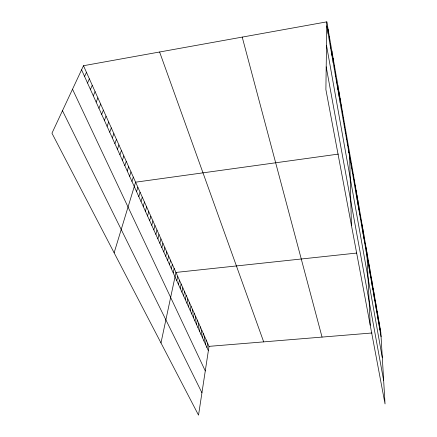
<?xml version="1.0" encoding="UTF-8"?>
<svg xmlns="http://www.w3.org/2000/svg" width="437" height="437" viewBox="0 0 437 437"><rect width="100%" height="100%" fill="white"/><g stroke="black" fill="none" stroke-linecap="round" stroke-linejoin="round"><path stroke-width="0.66" d="M333.141 62.453L333.147 58.23M331.907 55.373L331.918 51.178M330.651 48.185L330.672 44.011M329.372 40.881L329.405 36.741M328.078 33.469L328.121 29.355M326.816 21.85L325.887 89.596L385.046 403.963L380.813 332.267L326.816 21.85L83.5 65.719L51.954 133.209L198.524 415.15L209.023 346.361L83.5 65.719M206.936 347.535L207.608 343.192M205.488 344.34L206.177 339.991M204.03 341.111L204.729 336.758M202.56 337.845L203.265 333.491M201.069 334.551L201.79 330.186M199.567 331.219L200.299 326.854M198.048 327.859L198.791 323.489M196.513 324.456L197.273 320.086M194.968 321.026L195.732 316.645M193.4 317.552L194.181 313.171M191.816 314.045L192.608 309.664M190.215 310.505L191.024 306.113M188.598 306.921L189.418 302.53M186.965 303.3L187.801 298.908M185.315 299.64L186.162 295.248M183.644 295.942L184.507 291.545M181.956 292.206L182.835 287.803M180.252 288.425L181.142 284.023M178.525 284.602L179.432 280.199M176.783 280.74L177.701 276.337M160.974 342.925L175.953 272.426L356.739 253.056M173.199 272.808L174.155 268.4M171.364 268.739L172.331 264.325M169.507 264.62L170.49 260.206M167.622 260.452L168.627 256.044M165.721 256.235L166.743 251.827M163.793 251.969L164.831 247.56M161.848 247.659L162.903 243.251M159.876 243.289L160.953 238.881M157.883 238.87L158.975 234.467M155.867 234.401L156.976 229.999M153.824 229.878L154.955 225.476M151.754 225.295L152.906 220.898M149.662 220.658L150.836 216.26M147.542 215.965L148.738 211.574M145.401 211.213L146.613 206.827M143.227 206.406L144.461 202.02M141.031 201.533L142.287 197.153M138.802 196.601L140.08 192.225M136.546 191.608L137.852 187.238M114.133 252.81L135.59 182.185L338.342 154.097M131.952 181.426L133.301 177.067M129.609 176.237L130.985 171.883M127.238 170.976L128.636 166.634M124.835 165.65L126.26 161.319M122.398 160.259L123.846 155.927M119.929 154.791L121.404 150.47M117.427 149.246L118.93 144.937M114.893 143.631L116.422 139.332M112.32 137.939L113.882 133.651M109.72 132.171L111.309 127.894M107.076 126.32L108.698 122.06M104.399 120.394L106.054 116.144M101.69 114.379L103.372 110.146M98.937 108.283L100.652 104.066M96.145 102.1L97.893 97.899M93.316 95.829L95.097 91.644M90.443 89.47L92.256 85.302M87.531 83.019L89.377 78.868M84.576 76.47L86.46 72.34M348.305 152.715L349.551 152.54L351.424 225.301M209.023 346.361L372.002 332.989M62.475 110.708L201.938 392.792M72.515 89.219L205.281 370.909M81.577 69.833L208.362 350.703M159.603 51.998L263.68 341.876M242.218 37.101L322.047 337.091M326.199 66.85L383.664 380.583M326.494 45.279L382.32 357.772M326.761 25.936L381.08 336.769M380.217 328.843L380.485 333.355M379.616 325.385L379.879 329.902M379.01 321.894L379.272 326.406M378.398 318.36L378.655 322.883M377.776 314.793L378.032 319.316M377.147 311.182L377.399 315.711M376.514 307.533L376.765 312.067M375.869 303.846L376.12 308.38M375.225 300.121L375.47 304.655M374.569 296.352L374.809 300.891M373.903 292.539L374.143 297.084M373.236 288.688L373.471 293.232M372.553 284.787L372.794 289.338M371.871 280.849L372.106 285.399M371.177 276.867L371.406 281.417M370.478 272.835L370.702 277.386M369.768 268.755L369.992 273.311M369.052 264.636L369.27 269.187M368.325 260.463L368.544 265.019M367.588 256.24L367.807 260.796M366.845 251.974L370.232 325.243M366.08 247.571L366.288 252.122M365.305 243.114L365.507 247.664M364.524 238.602L364.72 243.152M363.726 234.035L363.923 238.586M362.923 229.414L363.114 233.964M362.109 224.733L362.295 229.283M361.284 219.997L361.47 224.542M360.449 215.201L360.629 219.74M359.607 210.339L359.777 214.878M358.75 205.417L358.919 209.951M357.881 200.436L358.045 204.964M357.007 195.388L357.166 199.917M356.117 190.275L356.27 194.798M355.215 185.097L355.363 189.609M354.303 179.847L354.445 184.354M353.375 174.532L353.517 179.033M352.441 169.146L352.572 173.636M351.49 163.684L351.616 168.169M350.529 158.15L350.649 162.624M348.562 146.859L348.671 151.311M347.557 141.096L347.661 145.537M346.541 135.251L346.639 139.682M345.514 129.325L345.601 133.744M344.465 123.316L344.547 127.719M343.406 117.22L343.482 121.612M342.329 111.042L342.4 115.417M341.242 104.771L341.302 109.13M340.133 98.412L340.188 102.755M339.014 91.961L339.057 96.282M337.872 85.412L337.905 89.716M336.719 78.769L336.741 83.052M335.545 72.023L335.561 76.289M334.354 65.179L334.36 69.423"/></g></svg>
